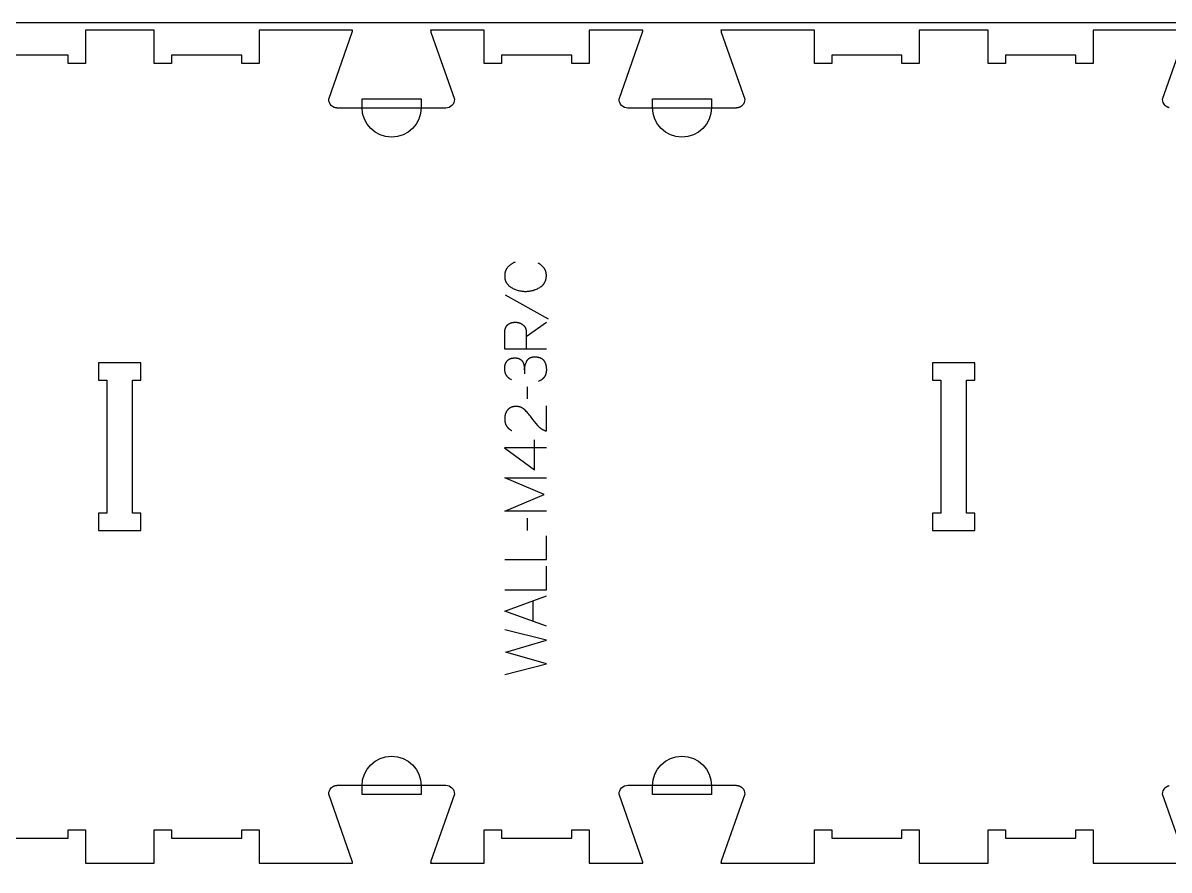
# Model space of a CAD drawing. Extents: x -13885 to -10701, y -43691 to -36097.
# Drawn here: x -12351 to -11526, y -37411 to -36801 of the extents above; entities that cross this region are included whole.
import ezdxf

# ---------------------------------------------------------------- set-up
doc = ezdxf.new("R2010")
doc.units = 0
for name, color, linetype in [('0_SHEET_SPRUCEPLY_2440X122', 1, 'CONTINUOUS'), ('1_ANYTOOL_1MMDEEP_LABELS_S', 2, 'CONTINUOUS'), ('3_ANYTOOL_CUTTHROUGH_INSID', 4, 'CONTINUOUS'), ('4_ANYTOOL_CUTTHROUGH_OUTSI', 5, 'CONTINUOUS'), ('5_ANYTOOL_HALF_MILL_9MM_IN', 3, 'CONTINUOUS')]:
    doc.layers.add(name, color=color, linetype=linetype)

msp = doc.modelspace()

# ---------------------------------------------------------------- linework, layer by layer
at = {"layer": '0_SHEET_SPRUCEPLY_2440X122'}
msp.add_lwpolyline([(-13513.11, -36801.23), (-13513.11, -38021.23), (-11073.11, -38021.23), (-11073.11, -36801.23)], close=True, dxfattribs=at)
at = {"layer": '1_ANYTOOL_1MMDEEP_LABELS_S'}
for points in [[(-11996.61, -36973.44), (-11997.01, -36973.6), (-11997.41, -36973.77), (-11997.79, -36973.95), (-11998.17, -36974.14), (-11998.53, -36974.34), (-11998.89, -36974.55), (-11999.24, -36974.77), (-11999.58, -36975), (-11999.91, -36975.24), (-12000.24, -36975.49), (-12000.55, -36975.74), (-12000.86, -36976.01), (-12001.15, -36976.29), (-12001.44, -36976.58), (-12001.72, -36976.88), (-12001.99, -36977.19), (-12002.12, -36977.35), (-12002.24, -36977.51), (-12002.37, -36977.67), (-12002.49, -36977.83), (-12002.6, -36978), (-12002.71, -36978.17), (-12002.81, -36978.34), (-12002.92, -36978.51), (-12003.01, -36978.68), (-12003.11, -36978.86), (-12003.2, -36979.04), (-12003.28, -36979.22), (-12003.36, -36979.41), (-12003.44, -36979.59), (-12003.51, -36979.78), (-12003.58, -36979.97), (-12003.64, -36980.16), (-12003.7, -36980.35), (-12003.76, -36980.55), (-12003.81, -36980.75), (-12003.86, -36980.95), (-12003.9, -36981.15), (-12003.94, -36981.36), (-12003.98, -36981.56), (-12004.01, -36981.77), (-12004.03, -36981.98), (-12004.06, -36982.2), (-12004.08, -36982.41), (-12004.09, -36982.63), (-12004.1, -36982.85), (-12004.11, -36983.07), (-12004.11, -36983.3), (-12004.1, -36983.64), (-12004.09, -36983.98), (-12004.07, -36984.31), (-12004.04, -36984.63), (-12003.99, -36984.96), (-12003.94, -36985.27), (-12003.88, -36985.58), (-12003.82, -36985.89), (-12003.74, -36986.19), (-12003.65, -36986.48), (-12003.55, -36986.77), (-12003.45, -36987.06), (-12003.33, -36987.34), (-12003.27, -36987.48), (-12003.21, -36987.61), (-12003.15, -36987.75), (-12003.08, -36987.88), (-12003.01, -36988.01), (-12002.94, -36988.14), (-12002.86, -36988.27), (-12002.78, -36988.4), (-12002.71, -36988.53), (-12002.62, -36988.65), (-12002.54, -36988.78), (-12002.46, -36988.9), (-12002.37, -36989.02), (-12002.28, -36989.14), (-12002.09, -36989.38), (-12001.89, -36989.61), (-12001.69, -36989.84), (-12001.47, -36990.06), (-12001.25, -36990.27), (-12001.01, -36990.48), (-12000.77, -36990.69), (-12000.52, -36990.89), (-12000.26, -36991.08), (-11999.98, -36991.27), (-11999.71, -36991.45), (-11999.42, -36991.63), (-11998.83, -36991.97), (-11998.23, -36992.29), (-11997.62, -36992.58), (-11997.01, -36992.86), (-11996.39, -36993.11), (-11995.77, -36993.34), (-11995.13, -36993.55), (-11994.49, -36993.74), (-11993.85, -36993.9), (-11993.19, -36994.04), (-11992.53, -36994.16), (-11991.86, -36994.26), (-11991.18, -36994.34), (-11990.5, -36994.39), (-11989.81, -36994.43), (-11989.11, -36994.44), (-11988.41, -36994.43), (-11987.72, -36994.39), (-11987.04, -36994.34), (-11986.36, -36994.26), (-11985.69, -36994.16), (-11985.03, -36994.04), (-11984.37, -36993.89), (-11984.05, -36993.81), (-11983.73, -36993.73), (-11983.4, -36993.63), (-11983.08, -36993.54), (-11982.77, -36993.43), (-11982.45, -36993.32), (-11982.14, -36993.21), (-11981.83, -36993.09), (-11981.21, -36992.83), (-11980.59, -36992.56), (-11979.99, -36992.26), (-11979.39, -36991.93), (-11978.8, -36991.59), (-11978.51, -36991.41), (-11978.23, -36991.22), (-11977.96, -36991.03), (-11977.7, -36990.83), (-11977.45, -36990.63), (-11977.21, -36990.42), (-11976.97, -36990.2), (-11976.75, -36989.98), (-11976.53, -36989.75), (-11976.33, -36989.52), (-11976.13, -36989.28), (-11976.04, -36989.16), (-11975.94, -36989.04), (-11975.85, -36988.91), (-11975.76, -36988.79), (-11975.68, -36988.66), (-11975.59, -36988.53), (-11975.51, -36988.4), (-11975.43, -36988.27), (-11975.36, -36988.14), (-11975.28, -36988), (-11975.21, -36987.87), (-11975.14, -36987.73), (-11975.01, -36987.45), (-11974.88, -36987.17), (-11974.77, -36986.88), (-11974.66, -36986.58), (-11974.57, -36986.28), (-11974.48, -36985.97), (-11974.4, -36985.66), (-11974.33, -36985.34), (-11974.27, -36985.02), (-11974.22, -36984.69), (-11974.18, -36984.35), (-11974.15, -36984.01), (-11974.13, -36983.66), (-11974.11, -36983.31), (-11974.11, -36982.95), (-11974.12, -36982.57), (-11974.13, -36982.2), (-11974.15, -36982.01), (-11974.17, -36981.83), (-11974.19, -36981.65), (-11974.21, -36981.47), (-11974.24, -36981.29), (-11974.27, -36981.12), (-11974.3, -36980.94), (-11974.34, -36980.77), (-11974.38, -36980.6), (-11974.42, -36980.43), (-11974.47, -36980.27), (-11974.52, -36980.1), (-11974.57, -36979.94), (-11974.62, -36979.78), (-11974.68, -36979.62), (-11974.75, -36979.46), (-11974.81, -36979.31), (-11974.88, -36979.16), (-11974.95, -36979), (-11975.03, -36978.85), (-11975.1, -36978.71), (-11975.18, -36978.56), (-11975.27, -36978.42), (-11975.36, -36978.27), (-11975.45, -36978.13), (-11975.54, -36978), (-11975.64, -36977.86), (-11975.74, -36977.72), (-11975.95, -36977.46), (-11976.16, -36977.2), (-11976.38, -36976.94), (-11976.61, -36976.7), (-11976.85, -36976.45), (-11977.09, -36976.21), (-11977.34, -36975.98), (-11977.6, -36975.75), (-11977.87, -36975.53), (-11978.14, -36975.31), (-11978.42, -36975.1), (-11978.71, -36974.9), (-11979.01, -36974.69), (-11979.31, -36974.5), (-11979.62, -36974.31), (-11979.94, -36974.12)], [(-12003.64, -36997.05), (-11972.87, -37014.24)], [(-11974.11, -37036.01), (-12004.11, -37036.01), (-12004.11, -37024.65), (-12004.1, -37024.16), (-12004.08, -37023.69), (-12004.06, -37023.46), (-12004.04, -37023.23), (-12004.02, -37023), (-12003.99, -37022.78), (-12003.95, -37022.57), (-12003.92, -37022.36), (-12003.88, -37022.15), (-12003.83, -37021.94), (-12003.79, -37021.74), (-12003.73, -37021.55), (-12003.68, -37021.35), (-12003.62, -37021.16), (-12003.56, -37020.98), (-12003.49, -37020.8), (-12003.42, -37020.62), (-12003.34, -37020.45), (-12003.27, -37020.28), (-12003.18, -37020.11), (-12003.1, -37019.95), (-12003.01, -37019.79), (-12002.91, -37019.64), (-12002.82, -37019.49), (-12002.71, -37019.35), (-12002.61, -37019.2), (-12002.5, -37019.06), (-12002.39, -37018.93), (-12002.27, -37018.8), (-12002.15, -37018.67), (-12002.02, -37018.55), (-12001.9, -37018.43), (-12001.76, -37018.32), (-12001.63, -37018.21), (-12001.49, -37018.1), (-12001.34, -37018), (-12001.2, -37017.9), (-12001.05, -37017.8), (-12000.89, -37017.71), (-12000.73, -37017.62), (-12000.57, -37017.54), (-12000.4, -37017.46), (-12000.23, -37017.38), (-12000.06, -37017.31), (-11999.88, -37017.24), (-11999.7, -37017.18), (-11999.51, -37017.12), (-11999.32, -37017.06), (-11999.13, -37017.01), (-11998.93, -37016.96), (-11998.73, -37016.92), (-11998.53, -37016.88), (-11998.32, -37016.84), (-11998.1, -37016.81), (-11997.89, -37016.78), (-11997.67, -37016.75), (-11997.44, -37016.73), (-11997.22, -37016.71), (-11996.75, -37016.69), (-11996.27, -37016.68), (-11996.09, -37016.68), (-11995.91, -37016.69), (-11995.74, -37016.7), (-11995.57, -37016.71), (-11995.39, -37016.72), (-11995.22, -37016.74), (-11995.05, -37016.77), (-11994.88, -37016.79), (-11994.71, -37016.82), (-11994.54, -37016.85), (-11994.38, -37016.89), (-11994.21, -37016.93), (-11994.05, -37016.97), (-11993.88, -37017.02), (-11993.72, -37017.07), (-11993.56, -37017.13), (-11993.39, -37017.18), (-11993.23, -37017.24), (-11993.07, -37017.31), (-11992.92, -37017.38), (-11992.76, -37017.45), (-11992.6, -37017.52), (-11992.44, -37017.6), (-11992.29, -37017.68), (-11992.13, -37017.77), (-11991.98, -37017.85), (-11991.83, -37017.95), (-11991.68, -37018.04), (-11991.53, -37018.14), (-11991.38, -37018.24), (-11991.23, -37018.35), (-11991.08, -37018.46), (-11990.94, -37018.57), (-11990.8, -37018.69), (-11990.66, -37018.8), (-11990.53, -37018.92), (-11990.4, -37019.05), (-11990.28, -37019.17), (-11990.16, -37019.3), (-11990.04, -37019.43), (-11989.93, -37019.56), (-11989.83, -37019.69), (-11989.73, -37019.83), (-11989.63, -37019.97), (-11989.54, -37020.11), (-11989.45, -37020.25), (-11989.37, -37020.4), (-11989.29, -37020.54), (-11989.22, -37020.69), (-11989.15, -37020.85), (-11989.08, -37021), (-11989.02, -37021.16), (-11988.97, -37021.32), (-11988.91, -37021.48), (-11988.87, -37021.65), (-11988.82, -37021.81), (-11988.78, -37021.98), (-11988.75, -37022.16), (-11988.72, -37022.33), (-11988.69, -37022.51), (-11988.67, -37022.69), (-11988.66, -37022.87), (-11988.65, -37023.05), (-11988.57, -37024.97), (-11988.55, -37027.01), (-11988.55, -37035.97)], [(-11988.55, -37027.01), (-11974.07, -37016.55)], [(-11999.18, -37058.12), (-11999.48, -37057.97), (-11999.78, -37057.8), (-12000.06, -37057.63), (-12000.34, -37057.45), (-12000.6, -37057.27), (-12000.86, -37057.08), (-12001.1, -37056.88), (-12001.22, -37056.78), (-12001.34, -37056.68), (-12001.45, -37056.58), (-12001.56, -37056.47), (-12001.67, -37056.36), (-12001.78, -37056.26), (-12001.88, -37056.15), (-12001.99, -37056.03), (-12002.09, -37055.92), (-12002.18, -37055.81), (-12002.28, -37055.69), (-12002.37, -37055.57), (-12002.46, -37055.45), (-12002.55, -37055.33), (-12002.64, -37055.21), (-12002.72, -37055.09), (-12002.8, -37054.96), (-12002.88, -37054.83), (-12002.95, -37054.71), (-12003.03, -37054.58), (-12003.1, -37054.44), (-12003.17, -37054.31), (-12003.23, -37054.18), (-12003.3, -37054.04), (-12003.36, -37053.9), (-12003.42, -37053.76), (-12003.47, -37053.62), (-12003.53, -37053.48), (-12003.58, -37053.33), (-12003.63, -37053.19), (-12003.68, -37053.04), (-12003.72, -37052.89), (-12003.8, -37052.59), (-12003.87, -37052.28), (-12003.94, -37051.96), (-12003.99, -37051.64), (-12004.03, -37051.31), (-12004.07, -37050.98), (-12004.09, -37050.64), (-12004.1, -37050.29), (-12004.11, -37049.94), (-12004.11, -37049.73), (-12004.1, -37049.52), (-12004.09, -37049.31), (-12004.08, -37049.11), (-12004.06, -37048.91), (-12004.04, -37048.71), (-12004.02, -37048.52), (-12003.99, -37048.32), (-12003.96, -37048.13), (-12003.93, -37047.95), (-12003.89, -37047.76), (-12003.84, -37047.58), (-12003.8, -37047.4), (-12003.75, -37047.22), (-12003.7, -37047.04), (-12003.64, -37046.87), (-12003.58, -37046.7), (-12003.51, -37046.53), (-12003.44, -37046.36), (-12003.37, -37046.2), (-12003.3, -37046.04), (-12003.22, -37045.88), (-12003.14, -37045.72), (-12003.05, -37045.57), (-12002.96, -37045.42), (-12002.86, -37045.27), (-12002.77, -37045.12), (-12002.67, -37044.98), (-12002.56, -37044.84), (-12002.45, -37044.7), (-12002.34, -37044.56), (-12002.22, -37044.43), (-12002.1, -37044.3), (-12001.98, -37044.17), (-12001.86, -37044.05), (-12001.73, -37043.93), (-12001.6, -37043.82), (-12001.46, -37043.71), (-12001.32, -37043.61), (-12001.18, -37043.51), (-12001.04, -37043.41), (-12000.89, -37043.32), (-12000.74, -37043.23), (-12000.59, -37043.14), (-12000.43, -37043.06), (-12000.27, -37042.99), (-12000.11, -37042.92), (-11999.94, -37042.85), (-11999.77, -37042.79), (-11999.6, -37042.73), (-11999.43, -37042.67), (-11999.25, -37042.62), (-11999.07, -37042.58), (-11998.88, -37042.54), (-11998.69, -37042.5), (-11998.5, -37042.47), (-11998.31, -37042.44), (-11998.11, -37042.41), (-11997.91, -37042.39), (-11997.71, -37042.38), (-11997.5, -37042.36), (-11997.29, -37042.36), (-11997.08, -37042.35), (-11996.52, -37042.36), (-11996.19, -37042.37), (-11995.87, -37042.39), (-11995.56, -37042.42), (-11995.26, -37042.47), (-11995.11, -37042.49), (-11994.96, -37042.52), (-11994.82, -37042.54), (-11994.68, -37042.57), (-11994.55, -37042.61), (-11994.41, -37042.64), (-11994.28, -37042.68), (-11994.15, -37042.72), (-11994.03, -37042.76), (-11993.9, -37042.8), (-11993.78, -37042.85), (-11993.66, -37042.9), (-11993.55, -37042.95), (-11993.44, -37043), (-11993.32, -37043.06), (-11993.22, -37043.12), (-11993.11, -37043.18), (-11993.01, -37043.24), (-11992.91, -37043.3), (-11992.81, -37043.37), (-11992.72, -37043.44), (-11992.62, -37043.51), (-11992.44, -37043.66), (-11992.27, -37043.81), (-11992.11, -37043.96), (-11991.95, -37044.12), (-11991.87, -37044.2), (-11991.8, -37044.29), (-11991.72, -37044.37), (-11991.65, -37044.46), (-11991.58, -37044.54), (-11991.51, -37044.63), (-11991.45, -37044.72), (-11991.38, -37044.81), (-11991.32, -37044.9), (-11991.26, -37044.99), (-11991.2, -37045.08), (-11991.14, -37045.17), (-11991.08, -37045.27), (-11991.03, -37045.36), (-11990.97, -37045.46), (-11990.92, -37045.56), (-11990.87, -37045.66), (-11990.82, -37045.76), (-11990.77, -37045.86), (-11990.73, -37045.96), (-11990.69, -37046.06), (-11990.64, -37046.17), (-11990.57, -37046.38), (-11990.49, -37046.6), (-11990.43, -37046.81), (-11990.36, -37047.03), (-11990.3, -37047.26), (-11990.25, -37047.48), (-11990.19, -37047.71), (-11990.15, -37047.93), (-11990.11, -37048.16), (-11990.07, -37048.4), (-11990.03, -37048.63), (-11990, -37048.87), (-11989.98, -37049.11), (-11989.96, -37049.35), (-11989.94, -37049.59), (-11989.93, -37049.84), (-11989.92, -37050.09), (-11989.88, -37053.8)], [(-11989.88, -37051.01), (-11989.85, -37050.57), (-11989.82, -37050.14), (-11989.77, -37049.71), (-11989.71, -37049.29), (-11989.64, -37048.87), (-11989.56, -37048.45), (-11989.46, -37048.04), (-11989.36, -37047.63), (-11989.25, -37047.23), (-11989.12, -37046.83), (-11988.99, -37046.44), (-11988.84, -37046.05), (-11988.68, -37045.67), (-11988.51, -37045.29), (-11988.34, -37044.91), (-11988.15, -37044.54), (-11988.04, -37044.36), (-11987.94, -37044.18), (-11987.89, -37044.09), (-11987.83, -37044.01), (-11987.77, -37043.93), (-11987.72, -37043.84), (-11987.66, -37043.76), (-11987.6, -37043.69), (-11987.53, -37043.61), (-11987.47, -37043.53), (-11987.41, -37043.46), (-11987.34, -37043.39), (-11987.28, -37043.31), (-11987.21, -37043.24), (-11987.14, -37043.18), (-11987.07, -37043.11), (-11987, -37043.04), (-11986.93, -37042.98), (-11986.85, -37042.92), (-11986.78, -37042.85), (-11986.7, -37042.79), (-11986.63, -37042.74), (-11986.55, -37042.68), (-11986.47, -37042.62), (-11986.39, -37042.57), (-11986.3, -37042.52), (-11986.22, -37042.47), (-11986.14, -37042.42), (-11986.05, -37042.37), (-11985.96, -37042.32), (-11985.88, -37042.27), (-11985.79, -37042.23), (-11985.7, -37042.19), (-11985.61, -37042.15), (-11985.51, -37042.11), (-11985.42, -37042.07), (-11985.23, -37042), (-11985.03, -37041.93), (-11984.83, -37041.87), (-11984.62, -37041.81), (-11984.41, -37041.77), (-11984.2, -37041.72), (-11983.98, -37041.68), (-11983.75, -37041.65), (-11983.52, -37041.63), (-11983.29, -37041.61), (-11983.05, -37041.59), (-11982.8, -37041.58), (-11982.55, -37041.58), (-11982.27, -37041.58), (-11982, -37041.59), (-11981.73, -37041.6), (-11981.47, -37041.62), (-11981.21, -37041.64), (-11980.95, -37041.67), (-11980.7, -37041.7), (-11980.46, -37041.74), (-11980.22, -37041.78), (-11979.99, -37041.82), (-11979.76, -37041.87), (-11979.53, -37041.93), (-11979.31, -37041.99), (-11979.1, -37042.06), (-11978.89, -37042.13), (-11978.68, -37042.2), (-11978.48, -37042.28), (-11978.29, -37042.37), (-11978.1, -37042.46), (-11977.92, -37042.55), (-11977.73, -37042.65), (-11977.56, -37042.76), (-11977.39, -37042.86), (-11977.22, -37042.98), (-11977.06, -37043.1), (-11976.91, -37043.22), (-11976.76, -37043.35), (-11976.69, -37043.42), (-11976.61, -37043.48), (-11976.54, -37043.55), (-11976.47, -37043.62), (-11976.4, -37043.69), (-11976.34, -37043.77), (-11976.27, -37043.84), (-11976.21, -37043.91), (-11976.08, -37044.07), (-11975.96, -37044.22), (-11975.84, -37044.38), (-11975.73, -37044.55), (-11975.62, -37044.72), (-11975.51, -37044.89), (-11975.41, -37045.06), (-11975.31, -37045.24), (-11975.22, -37045.42), (-11975.13, -37045.61), (-11975.04, -37045.8), (-11974.96, -37045.99), (-11974.88, -37046.18), (-11974.8, -37046.38), (-11974.73, -37046.59), (-11974.67, -37046.79), (-11974.6, -37047), (-11974.54, -37047.22), (-11974.49, -37047.43), (-11974.43, -37047.65), (-11974.39, -37047.88), (-11974.34, -37048.1), (-11974.3, -37048.34), (-11974.27, -37048.57), (-11974.23, -37048.81), (-11974.18, -37049.29), (-11974.14, -37049.79), (-11974.12, -37050.31), (-11974.11, -37050.84), (-11974.11, -37051.22), (-11974.13, -37051.59), (-11974.16, -37051.96), (-11974.2, -37052.32), (-11974.25, -37052.67), (-11974.28, -37052.84), (-11974.31, -37053.01), (-11974.34, -37053.18), (-11974.38, -37053.35), (-11974.42, -37053.51), (-11974.47, -37053.68), (-11974.51, -37053.84), (-11974.56, -37054), (-11974.61, -37054.15), (-11974.67, -37054.31), (-11974.72, -37054.46), (-11974.78, -37054.61), (-11974.85, -37054.76), (-11974.91, -37054.91), (-11974.98, -37055.06), (-11975.05, -37055.2), (-11975.12, -37055.34), (-11975.2, -37055.48), (-11975.28, -37055.62), (-11975.36, -37055.76), (-11975.45, -37055.89), (-11975.53, -37056.02), (-11975.62, -37056.15), (-11975.72, -37056.28), (-11975.81, -37056.41), (-11975.91, -37056.53), (-11976.01, -37056.66), (-11976.12, -37056.78), (-11976.23, -37056.9), (-11976.34, -37057.01), (-11976.45, -37057.13), (-11976.56, -37057.24), (-11976.68, -37057.35), (-11976.8, -37057.46), (-11976.93, -37057.57), (-11977.05, -37057.67), (-11977.18, -37057.78), (-11977.32, -37057.88), (-11977.45, -37057.98), (-11977.59, -37058.07), (-11977.73, -37058.17), (-11977.87, -37058.26), (-11978.02, -37058.36), (-11978.17, -37058.45), (-11978.47, -37058.62), (-11978.79, -37058.79), (-11979.12, -37058.94), (-11979.46, -37059.09), (-11979.81, -37059.24)], [(-11988, -37063.1), (-11987.91, -37071.88)], [(-11974.15, -37076.81), (-11974.2, -37095.11), (-11974.65, -37094.96), (-11974.88, -37094.88), (-11975.1, -37094.8), (-11975.32, -37094.72), (-11975.53, -37094.63), (-11975.75, -37094.53), (-11975.96, -37094.44), (-11976.17, -37094.34), (-11976.38, -37094.24), (-11976.58, -37094.13), (-11976.79, -37094.02), (-11976.99, -37093.9), (-11977.19, -37093.79), (-11977.38, -37093.66), (-11977.58, -37093.54), (-11977.77, -37093.41), (-11977.96, -37093.28), (-11978.14, -37093.14), (-11978.33, -37093.01), (-11978.51, -37092.86), (-11978.69, -37092.72), (-11978.86, -37092.57), (-11979.04, -37092.41), (-11979.21, -37092.26), (-11979.38, -37092.1), (-11979.55, -37091.93), (-11979.71, -37091.76), (-11979.87, -37091.59), (-11980.03, -37091.42), (-11980.35, -37091.06), (-11981.56, -37089.58), (-11982.75, -37088.09), (-11983.91, -37086.58), (-11985.04, -37085.06), (-11985.6, -37084.3), (-11986.17, -37083.57), (-11986.75, -37082.86), (-11987.33, -37082.17), (-11987.92, -37081.51), (-11988.53, -37080.86), (-11989.13, -37080.24), (-11989.75, -37079.64), (-11989.91, -37079.49), (-11990.07, -37079.35), (-11990.23, -37079.22), (-11990.39, -37079.09), (-11990.56, -37078.96), (-11990.73, -37078.84), (-11990.9, -37078.72), (-11991.07, -37078.61), (-11991.24, -37078.5), (-11991.42, -37078.39), (-11991.6, -37078.3), (-11991.78, -37078.2), (-11991.96, -37078.11), (-11992.15, -37078.03), (-11992.34, -37077.95), (-11992.53, -37077.87), (-11992.72, -37077.8), (-11992.91, -37077.73), (-11993.11, -37077.67), (-11993.31, -37077.61), (-11993.51, -37077.56), (-11993.72, -37077.51), (-11993.92, -37077.47), (-11994.13, -37077.43), (-11994.34, -37077.39), (-11994.56, -37077.36), (-11994.77, -37077.34), (-11994.99, -37077.32), (-11995.21, -37077.3), (-11995.43, -37077.29), (-11995.65, -37077.28), (-11995.88, -37077.28), (-11996.13, -37077.28), (-11996.38, -37077.29), (-11996.62, -37077.3), (-11996.86, -37077.32), (-11997.09, -37077.34), (-11997.32, -37077.37), (-11997.55, -37077.4), (-11997.77, -37077.44), (-11997.99, -37077.48), (-11998.21, -37077.53), (-11998.42, -37077.58), (-11998.63, -37077.64), (-11998.84, -37077.7), (-11999.04, -37077.76), (-11999.23, -37077.84), (-11999.43, -37077.91), (-11999.62, -37077.99), (-11999.8, -37078.08), (-11999.98, -37078.17), (-12000.16, -37078.27), (-12000.34, -37078.37), (-12000.51, -37078.48), (-12000.68, -37078.59), (-12000.84, -37078.7), (-12001, -37078.82), (-12001.15, -37078.95), (-12001.31, -37079.08), (-12001.45, -37079.22), (-12001.6, -37079.36), (-12001.74, -37079.5), (-12001.88, -37079.65), (-12002.01, -37079.81), (-12002.14, -37079.97), (-12002.26, -37080.13), (-12002.38, -37080.3), (-12002.5, -37080.46), (-12002.61, -37080.63), (-12002.72, -37080.8), (-12002.83, -37080.98), (-12002.93, -37081.16), (-12003.02, -37081.34), (-12003.12, -37081.52), (-12003.21, -37081.7), (-12003.29, -37081.89), (-12003.37, -37082.08), (-12003.44, -37082.28), (-12003.52, -37082.47), (-12003.58, -37082.67), (-12003.65, -37082.87), (-12003.71, -37083.07), (-12003.76, -37083.28), (-12003.81, -37083.49), (-12003.86, -37083.7), (-12003.9, -37083.91), (-12003.94, -37084.13), (-12003.98, -37084.35), (-12004.01, -37084.57), (-12004.04, -37084.8), (-12004.06, -37085.02), (-12004.08, -37085.25), (-12004.09, -37085.48), (-12004.1, -37085.72), (-12004.11, -37086.2), (-12004.1, -37086.56), (-12004.09, -37086.92), (-12004.06, -37087.27), (-12004.03, -37087.62), (-12003.98, -37087.96), (-12003.93, -37088.3), (-12003.87, -37088.62), (-12003.79, -37088.94), (-12003.71, -37089.26), (-12003.66, -37089.41), (-12003.61, -37089.57), (-12003.56, -37089.72), (-12003.51, -37089.87), (-12003.45, -37090.01), (-12003.39, -37090.16), (-12003.33, -37090.31), (-12003.27, -37090.45), (-12003.2, -37090.59), (-12003.13, -37090.73), (-12003.06, -37090.87), (-12002.99, -37091.01), (-12002.91, -37091.14), (-12002.83, -37091.27), (-12002.75, -37091.41), (-12002.67, -37091.54), (-12002.58, -37091.66), (-12002.5, -37091.79), (-12002.4, -37091.92), (-12002.31, -37092.04), (-12002.22, -37092.16), (-12002.12, -37092.28), (-12002.02, -37092.4), (-12001.91, -37092.52), (-12001.81, -37092.63), (-12001.7, -37092.75), (-12001.59, -37092.86), (-12001.47, -37092.97), (-12001.36, -37093.08), (-12001.24, -37093.19), (-12001.12, -37093.29), (-12001, -37093.4), (-12000.74, -37093.6), (-12000.48, -37093.8), (-12000.2, -37093.99), (-11999.92, -37094.17), (-11999.63, -37094.35), (-11999.32, -37094.52), (-11999.01, -37094.68)], [(-11982.77, -37123.01), (-11982.77, -37101.24)], [(-11974.11, -37107.02), (-12004.15, -37106.98), (-11982.77, -37123.01)], [(-11974.11, -37152.58), (-12004.11, -37152.58), (-11975.74, -37140.58), (-12003.98, -37128.58), (-11974.11, -37128.58)], [(-11988, -37157.72), (-11987.91, -37166.51)], [(-12004.11, -37187.47), (-11974.11, -37187.47), (-11974.11, -37170.37)], [(-12004.11, -37209.28), (-11974.11, -37209.28), (-11974.11, -37192.18)], [(-11974.11, -37235.51), (-12004.11, -37224.62), (-11974.11, -37213.57)], [(-11983.67, -37232.04), (-11983.67, -37217.12)], [(-12004.11, -37270.22), (-11974.11, -37262.51), (-12003.21, -37254.07), (-11974.11, -37245.58), (-12004.11, -37238.08)]]:
    msp.add_lwpolyline(points, dxfattribs=at)
at = {"layer": '3_ANYTOOL_CUTTHROUGH_INSID', "color": 4}
for points in [[(-12296.03, -37166.48), (-12265.78, -37166.48), (-12265.78, -37153.98), (-12271.78, -37153.98), (-12271.78, -37058.48), (-12265.78, -37058.48), (-12265.78, -37045.98), (-12296.28, -37045.98), (-12296.28, -37058.48), (-12290.28, -37058.48), (-12290.28, -37153.98), (-12296.28, -37153.98), (-12296.28, -37166.48)], [(-11696.03, -37166.48), (-11665.78, -37166.48), (-11665.78, -37153.98), (-11671.78, -37153.98), (-11671.78, -37058.48), (-11665.78, -37058.48), (-11665.78, -37045.98), (-11696.28, -37045.98), (-11696.28, -37058.48), (-11690.28, -37058.48), (-11690.28, -37153.98), (-11696.28, -37153.98), (-11696.28, -37166.48)]]:
    msp.add_lwpolyline(points, close=True, dxfattribs=at)
at = {"layer": '4_ANYTOOL_CUTTHROUGH_OUTSI', "color": 5}
for points in [[(-11513.58, -36806.48), (-11531.03, -36806.48), (-11580.78, -36806.48), (-11580.78, -36830.48), (-11593.28, -36830.48), (-11593.28, -36824.48), (-11643.78, -36824.48), (-11643.78, -36830.48), (-11656.28, -36830.48), (-11656.28, -36806.48), (-11705.78, -36806.48), (-11705.78, -36830.23), (-11705.78, -36830.48), (-11718.28, -36830.48), (-11718.28, -36824.48), (-11768.78, -36824.48), (-11768.78, -36830.48), (-11781.28, -36830.48), (-11781.28, -36806.48), (-11831.03, -36806.48), (-11848.47, -36806.48), (-11848.47, -36806.48, 0.061485), (-11848.23, -36807.87), (-11831.34, -36856.15), (-11831.32, -36856.19), (-11831.32, -36856.23), (-11831.32, -36856.23, -0.198912), (-11833.15, -36860.65), (-11833.26, -36860.75), (-11833.37, -36860.86), (-11833.48, -36860.96), (-11833.6, -36861.06), (-11833.72, -36861.15), (-11833.84, -36861.24), (-11833.96, -36861.33), (-11834.09, -36861.42), (-11834.22, -36861.51), (-11834.35, -36861.59), (-11834.48, -36861.66), (-11834.62, -36861.74), (-11834.76, -36861.81), (-11834.9, -36861.88), (-11835.04, -36861.94), (-11835.18, -36862.01), (-11835.32, -36862.06), (-11835.47, -36862.12), (-11835.62, -36862.17), (-11835.76, -36862.21), (-11835.91, -36862.26), (-11836.06, -36862.3), (-11836.21, -36862.33), (-11836.36, -36862.36), (-11836.52, -36862.39), (-11836.67, -36862.41), (-11836.82, -36862.44), (-11836.97, -36862.45), (-11837.12, -36862.46), (-11837.27, -36862.47), (-11837.42, -36862.48), (-11837.57, -36862.48), (-11915.57, -36862.48, -0.414214), (-11921.82, -36856.23), (-11921.82, -36856.19), (-11921.81, -36856.15), (-11904.91, -36807.87), (-11904.91, -36807.87, 0.061485), (-11904.68, -36806.48), (-11943.28, -36806.48), (-11943.28, -36830.23), (-11943.28, -36830.48), (-11955.78, -36830.48), (-11955.78, -36824.48), (-12006.28, -36824.48), (-12006.28, -36830.48), (-12018.78, -36830.48), (-12018.78, -36830.23), (-12018.78, -36806.48), (-12057.37, -36806.48), (-12057.37, -36806.48, 0.061485), (-12057.14, -36807.87), (-12040.24, -36856.15), (-12040.23, -36856.19), (-12040.23, -36856.23), (-12040.23, -36856.23, -0.414214), (-12046.48, -36862.48), (-12124.48, -36862.48), (-12124.63, -36862.48), (-12124.78, -36862.47), (-12124.93, -36862.46), (-12125.08, -36862.45), (-12125.23, -36862.44), (-12125.38, -36862.41), (-12125.53, -36862.39), (-12125.69, -36862.36), (-12125.84, -36862.33), (-12125.99, -36862.3), (-12126.14, -36862.26), (-12126.29, -36862.21), (-12126.43, -36862.17), (-12126.58, -36862.12), (-12126.73, -36862.06), (-12126.87, -36862.01), (-12127.01, -36861.94), (-12127.15, -36861.88), (-12127.29, -36861.81), (-12127.43, -36861.74), (-12127.57, -36861.66), (-12127.7, -36861.59), (-12127.83, -36861.51), (-12127.96, -36861.42), (-12128.09, -36861.33), (-12128.21, -36861.24), (-12128.33, -36861.15), (-12128.45, -36861.06), (-12128.57, -36860.96), (-12128.68, -36860.86), (-12128.79, -36860.75), (-12128.9, -36860.65, -0.198912), (-12130.73, -36856.23), (-12130.73, -36856.19), (-12130.71, -36856.15), (-12113.82, -36807.87), (-12113.82, -36807.87, 0.061485), (-12113.58, -36806.48), (-12131.03, -36806.48), (-12180.78, -36806.48), (-12180.78, -36830.48), (-12193.28, -36830.48), (-12193.28, -36824.48), (-12243.78, -36824.48), (-12243.78, -36830.48), (-12256.28, -36830.48), (-12256.28, -36806.48), (-12305.78, -36806.48), (-12305.78, -36830.23), (-12305.78, -36830.48), (-12318.28, -36830.48), (-12318.28, -36824.48), (-12368.78, -36824.48)], [(-11525.99, -36862.3), (-11526.14, -36862.26), (-11526.29, -36862.21), (-11526.43, -36862.17), (-11526.58, -36862.12), (-11526.73, -36862.06), (-11526.87, -36862.01), (-11527.01, -36861.94), (-11527.15, -36861.88), (-11527.29, -36861.81), (-11527.43, -36861.74), (-11527.57, -36861.66), (-11527.7, -36861.59), (-11527.83, -36861.51), (-11527.96, -36861.42), (-11528.09, -36861.33), (-11528.21, -36861.24), (-11528.33, -36861.15), (-11528.45, -36861.06), (-11528.57, -36860.96), (-11528.68, -36860.86), (-11528.79, -36860.75), (-11528.9, -36860.65, -0.198912), (-11530.73, -36856.23), (-11530.73, -36856.19), (-11530.71, -36856.15), (-11513.82, -36807.87)], [(-12368.78, -37387.98), (-12318.28, -37387.98), (-12318.28, -37381.98), (-12305.78, -37381.98), (-12305.78, -37405.98), (-12256.28, -37405.98), (-12256.28, -37381.98), (-12243.78, -37381.98), (-12243.78, -37387.98), (-12193.28, -37387.98), (-12193.28, -37381.98), (-12180.78, -37381.98), (-12180.78, -37405.98), (-12113.58, -37405.98), (-12113.58, -37405.98, 0.061485), (-12113.82, -37404.59), (-12130.71, -37356.31), (-12130.73, -37356.27), (-12130.73, -37356.23), (-12130.73, -37356.23, -0.198912), (-12128.9, -37351.81), (-12128.79, -37351.71), (-12128.68, -37351.6), (-12128.57, -37351.5), (-12128.45, -37351.41), (-12128.33, -37351.31), (-12128.21, -37351.22), (-12128.09, -37351.13), (-12127.96, -37351.04), (-12127.83, -37350.96), (-12127.7, -37350.88), (-12127.57, -37350.8), (-12127.43, -37350.72), (-12127.29, -37350.65), (-12127.15, -37350.58), (-12127.01, -37350.52), (-12126.87, -37350.46), (-12126.73, -37350.4), (-12126.58, -37350.34), (-12126.43, -37350.29), (-12126.29, -37350.25), (-12126.14, -37350.2), (-12125.99, -37350.17), (-12125.84, -37350.13), (-12125.69, -37350.1), (-12125.53, -37350.07), (-12125.38, -37350.05), (-12125.23, -37350.03), (-12125.08, -37350.01), (-12124.93, -37350), (-12124.78, -37349.99), (-12124.63, -37349.98), (-12124.48, -37349.98), (-12046.48, -37349.98, -0.414214), (-12040.23, -37356.23), (-12040.23, -37356.27), (-12040.24, -37356.31), (-12057.14, -37404.59), (-12057.14, -37404.59, 0.061485), (-12057.37, -37405.98), (-12018.78, -37405.98), (-12018.78, -37381.98), (-12006.28, -37381.98), (-12006.28, -37387.98), (-11955.78, -37387.98), (-11955.78, -37381.98), (-11943.28, -37381.98), (-11943.28, -37405.98), (-11904.68, -37405.98), (-11904.68, -37405.98, 0.061485), (-11904.91, -37404.59), (-11921.81, -37356.31), (-11921.82, -37356.27), (-11921.82, -37356.23), (-11921.82, -37356.23, -0.414214), (-11915.57, -37349.98), (-11837.57, -37349.98), (-11837.42, -37349.98), (-11837.27, -37349.99), (-11837.12, -37350), (-11836.97, -37350.01), (-11836.82, -37350.03), (-11836.67, -37350.05), (-11836.52, -37350.07), (-11836.36, -37350.1), (-11836.21, -37350.13), (-11836.06, -37350.17), (-11835.91, -37350.2), (-11835.76, -37350.25), (-11835.62, -37350.29), (-11835.47, -37350.34), (-11835.32, -37350.4), (-11835.18, -37350.46), (-11835.04, -37350.52), (-11834.9, -37350.58), (-11834.76, -37350.65), (-11834.62, -37350.72), (-11834.48, -37350.8), (-11834.35, -37350.88), (-11834.22, -37350.96), (-11834.09, -37351.04), (-11833.96, -37351.13), (-11833.84, -37351.22), (-11833.72, -37351.31), (-11833.6, -37351.41), (-11833.48, -37351.5), (-11833.37, -37351.6), (-11833.26, -37351.71), (-11833.15, -37351.81, -0.198912), (-11831.32, -37356.23), (-11831.32, -37356.27), (-11831.34, -37356.31), (-11848.23, -37404.59), (-11848.23, -37404.59, 0.061485), (-11848.47, -37405.98), (-11781.28, -37405.98), (-11781.28, -37381.98), (-11768.78, -37381.98), (-11768.78, -37387.98), (-11718.28, -37387.98), (-11718.28, -37381.98), (-11705.78, -37381.98), (-11705.78, -37405.98), (-11656.28, -37405.98), (-11656.28, -37381.98), (-11643.78, -37381.98), (-11643.78, -37387.98), (-11593.28, -37387.98), (-11593.28, -37381.98), (-11580.78, -37381.98), (-11580.78, -37405.98), (-11513.58, -37405.98)], [(-11513.82, -37404.59), (-11530.71, -37356.31), (-11530.73, -37356.27), (-11530.73, -37356.23), (-11530.73, -37356.23, -0.198912), (-11528.9, -37351.81), (-11528.79, -37351.71), (-11528.68, -37351.6), (-11528.57, -37351.5), (-11528.45, -37351.41), (-11528.33, -37351.31), (-11528.21, -37351.22), (-11528.09, -37351.13), (-11527.96, -37351.04), (-11527.83, -37350.96), (-11527.7, -37350.88), (-11527.57, -37350.8), (-11527.43, -37350.72), (-11527.29, -37350.65), (-11527.15, -37350.58), (-11527.01, -37350.52), (-11526.87, -37350.46), (-11526.73, -37350.4), (-11526.58, -37350.34), (-11526.43, -37350.29), (-11526.29, -37350.25), (-11526.14, -37350.2), (-11525.99, -37350.17)]]:
    msp.add_lwpolyline(points, format="xyb", dxfattribs=at)
at = {"layer": '5_ANYTOOL_HALF_MILL_9MM_IN', "color": 3}
for points in [[(-12064.23, -36862.23, -1), (-12106.73, -36862.23), (-12106.73, -36861.98), (-12106.73, -36855.98), (-12064.23, -36855.98), (-12064.23, -36861.98), (-12064.23, -36862.23)], [(-11855.32, -36862.23, -1), (-11897.82, -36862.23), (-11897.82, -36861.98), (-11897.82, -36855.98), (-11855.32, -36855.98), (-11855.32, -36861.98), (-11855.32, -36862.23)], [(-12106.73, -37350.23, -1), (-12064.23, -37350.23), (-12064.23, -37350.48), (-12064.23, -37356.48), (-12106.73, -37356.48), (-12106.73, -37350.48), (-12106.73, -37350.23)], [(-11897.82, -37350.23, -1), (-11855.32, -37350.23), (-11855.32, -37350.48), (-11855.32, -37356.48), (-11897.82, -37356.48), (-11897.82, -37350.48), (-11897.82, -37350.23)]]:
    msp.add_lwpolyline(points, format="xyb", close=True, dxfattribs=at)

doc.saveas('drawing.dxf')
